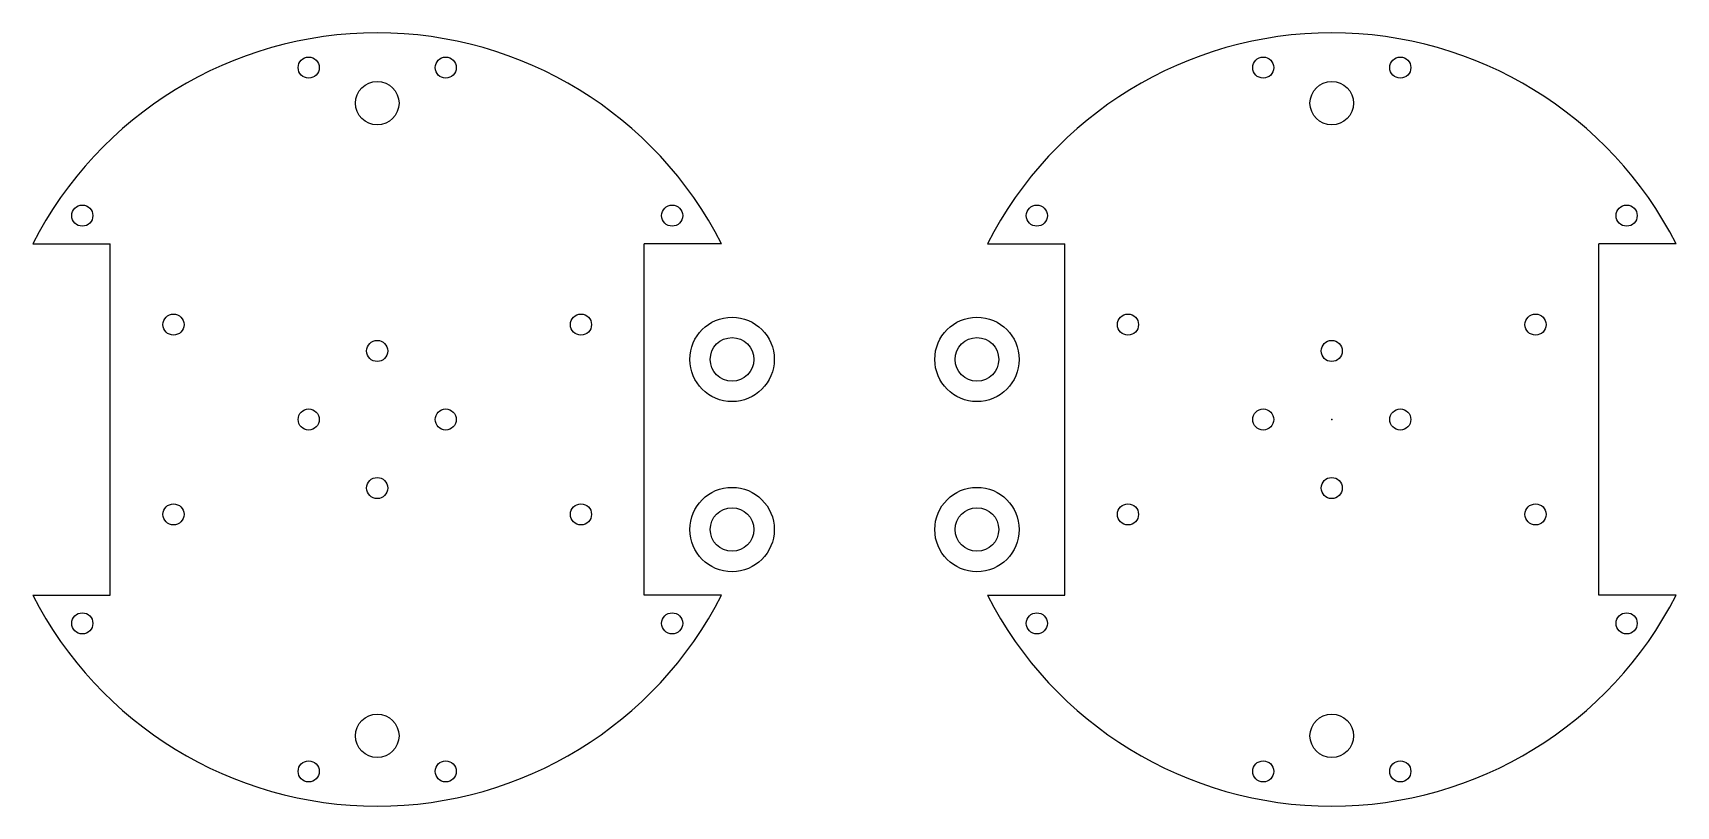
# Model space of a CAD drawing. Header units: millimetres. Extents: x -185 to 49, y -55 to 55.
import ezdxf

# ---------------------------------------------------------------- set-up
doc = ezdxf.new("R2010")
doc.units = ezdxf.units.MM
doc.header["$PDSIZE"] = -1

msp = doc.modelspace()

# ---------------------------------------------------------------- linework, layer by layer
at = {"color": 7, "linetype": 'Continuous'}
for p, q in [((-184.77, 25), (-173.77, 25)), ((-173.77, -25), (-173.77, 25)), ((-97.8, -25), (-97.8, 25)), ((-86.8, 25), (-97.8, 25)), ((-48.99, 25), (-37.99, 25)), ((-37.99, -25), (-37.99, 25)), ((37.99, -25), (37.99, 25)), ((48.99, 25), (37.99, 25)), ((-184.77, -25), (-173.77, -25)), ((-86.8, -25), (-97.8, -25)), ((-48.99, -25), (-37.99, -25)), ((48.99, -25), (37.99, -25))]:
    msp.add_line(p, q, dxfattribs=at)
for centre, radius in [((-145.54, 50.06), 1.5), ((-126.04, 50.06), 1.5), ((-9.75, 50.06), 1.5), ((9.75, 50.06), 1.5), ((-135.79, 45), 3.1), ((0, 45), 3.1), ((-177.74, 29), 1.5), ((-93.83, 29), 1.5), ((-41.95, 29), 1.5), ((41.95, 29), 1.5), ((-164.77, 13.5), 1.5), ((-106.8, 13.5), 1.5), ((-85.31, 8.55), 6), ((-50.47, 8.55), 6), ((-28.99, 13.5), 1.5), ((28.99, 13.5), 1.5), ((-135.79, 9.75), 1.5), ((-85.31, 8.55), 3.1), ((-50.47, 8.55), 3.1), ((0, 9.75), 1.5), ((-145.54, 0), 1.5), ((-126.04, 0), 1.5), ((-9.75, 0), 1.5), ((9.75, 0), 1.5), ((-135.79, -9.75), 1.5), ((0, -9.75), 1.5), ((-85.31, -15.65), 6), ((-50.47, -15.65), 6), ((-164.77, -13.5), 1.5), ((-106.8, -13.5), 1.5), ((-85.31, -15.65), 3.1), ((-50.47, -15.65), 3.1), ((-28.99, -13.5), 1.5), ((28.99, -13.5), 1.5), ((-177.74, -29), 1.5), ((-93.83, -29), 1.5), ((-41.95, -29), 1.5), ((41.95, -29), 1.5), ((-135.79, -45), 3.1), ((0, -45), 3.1), ((-145.54, -50.06), 1.5), ((-126.04, -50.06), 1.5), ((-9.75, -50.06), 1.5), ((9.75, -50.06), 1.5)]:
    msp.add_circle(centre, radius, dxfattribs=at)
for centre, start, end in [((-135.79, 0), 27.0357, 152.9643), ((0, 0), 27.0357, 152.9643), ((-135.79, 0), 207.0357, 332.9643), ((0, 0), 207.0357, 332.9643)]:
    msp.add_arc(centre, 55, start, end, dxfattribs=at)
msp.add_point((0, 0), dxfattribs=at)
msp.add_point((0, 0), dxfattribs=at)
msp.add_point((0, 0), dxfattribs=at)

doc.saveas('drawing.dxf')
